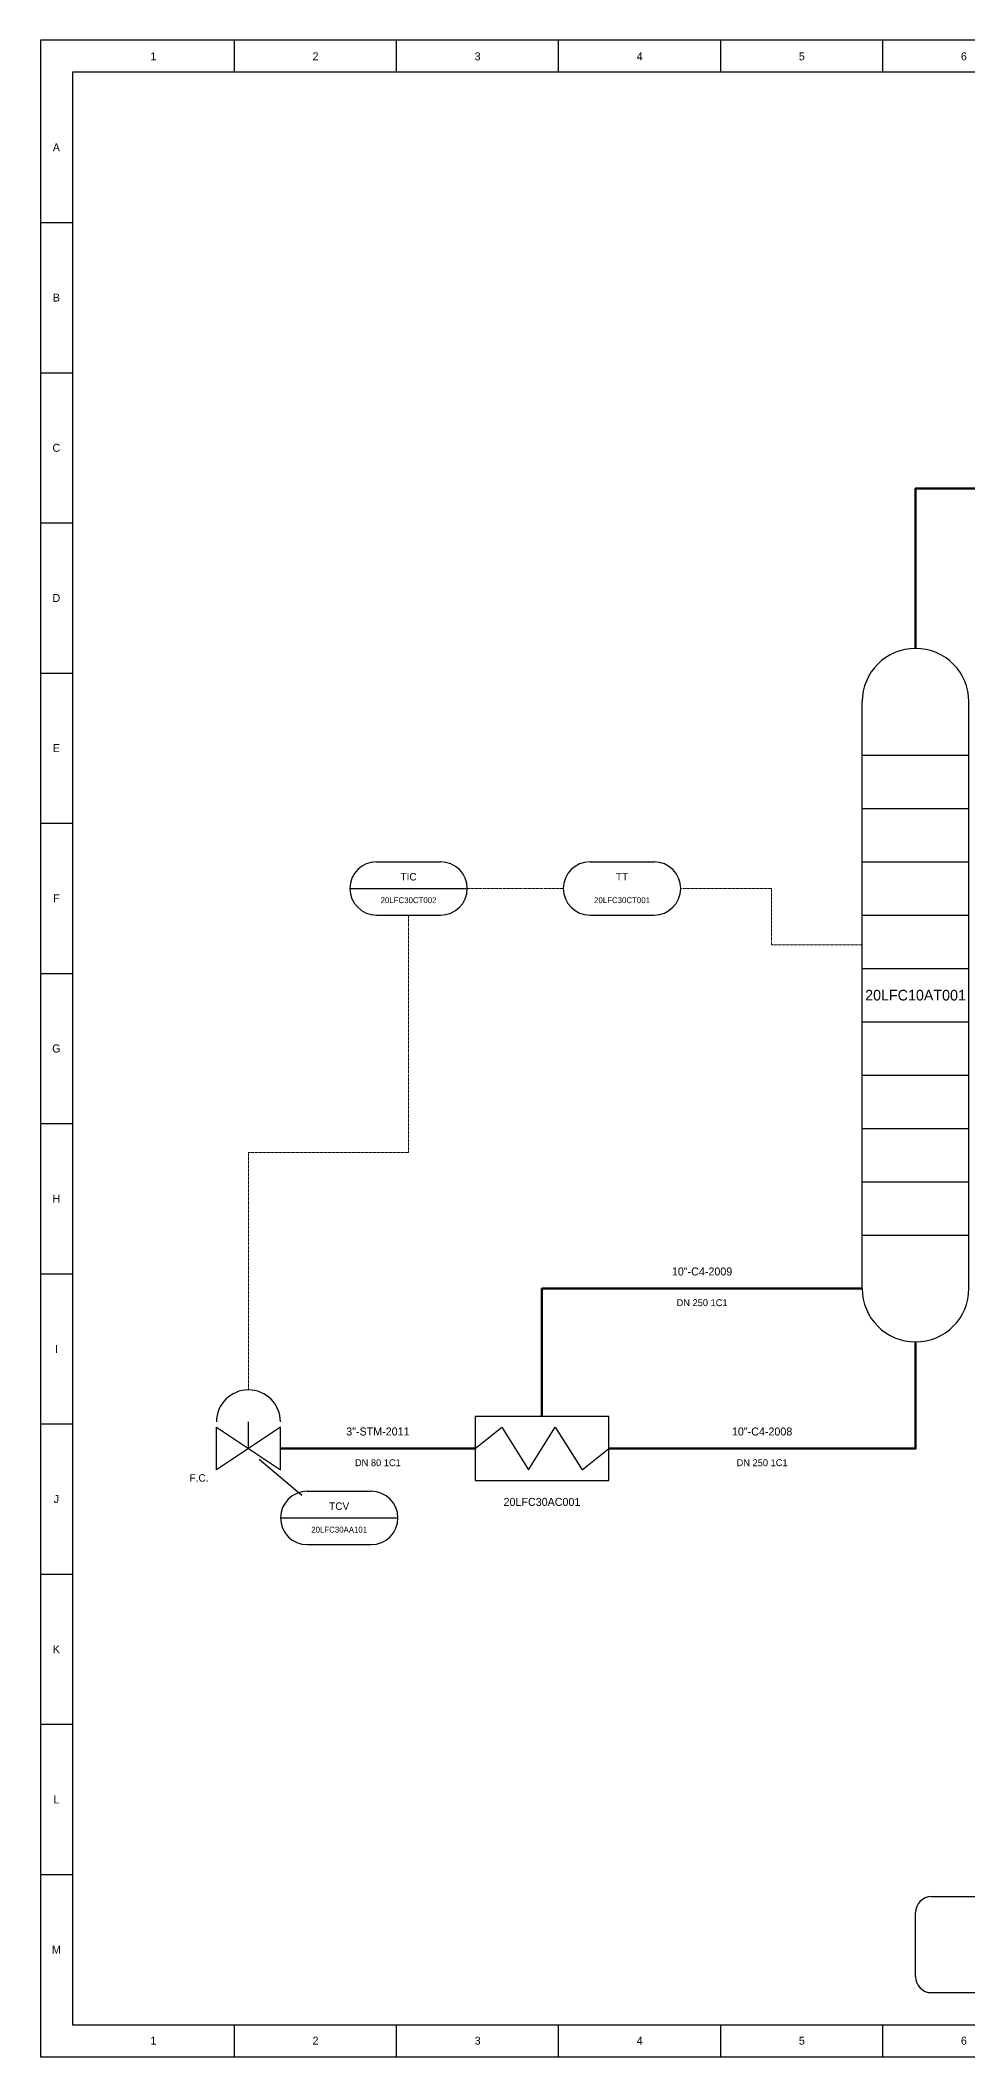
# Model space of a CAD drawing. Header units: metres. Extents: x 2 to 998, y 2 to 758.
# Drawn here: x 2 to 350, y 2 to 758 of the extents above; entities that cross this region are included whole.
import ezdxf
from ezdxf.enums import TextEntityAlignment as Align

# ---------------------------------------------------------------- set-up
doc = ezdxf.new("R2010")
doc.units = ezdxf.units.M
doc.linetypes.add('DASHED', pattern=[1.524, 1.27, -0.254])
for name, color, linetype in [('ANNOT', 7, 'Continuous'), ('FRAME', 8, 'Continuous'), ('LINENUM', 7, 'Continuous')]:
    doc.layers.add(name, color=color, linetype=linetype)
for name, color, linetype, lineweight in [('IMPULSE', 4, 'DASHED', 13), ('PROCESS', 7, 'Continuous', 50), ('SIGNAL', 5, 'DASHED', 13), ('SYMBOLS', 7, 'Continuous', 25), ('UTILITY', 3, 'Continuous', 50)]:
    doc.layers.add(name, color=color, linetype=linetype, lineweight=lineweight)

# ---------------------------------------------------------------- blocks, each defined once
blk = doc.blocks.new('COLUMN')
at = {"layer": 'SYMBOLS'}
for p, q in [((-20, -110), (-20, 110)), ((20, -110), (20, 110))]:
    blk.add_line(p, q, dxfattribs=at)
at = {"layer": 'SYMBOLS', "color": 8}
for p, q in [((-20, 90), (20, 90)), ((-20, 70), (20, 70)), ((-20, 50), (20, 50)), ((-20, 30), (20, 30)), ((-20, 10), (20, 10)), ((-20, -10), (20, -10)), ((-20, -30), (20, -30)), ((-20, -50), (20, -50)), ((-20, -70), (20, -70)), ((-20, -90), (20, -90))]:
    blk.add_line(p, q, dxfattribs=at)
at = {"layer": 'SYMBOLS'}
for centre, start, end in [((0, 110), 0, 180), ((0, -110), 180, 360)]:
    blk.add_arc(centre, 20, start, end, dxfattribs=at)
blk.add_attdef('TAG', text='', height=4, dxfattribs=at).set_placement((0, 0), align=Align.MIDDLE_CENTER)
at = {"layer": 'SYMBOLS', "flags": 1}
blk.add_attdef('DESC', text='', height=3, dxfattribs=at).set_placement((0, 0), align=Align.MIDDLE_CENTER)
blk = doc.blocks.new('HEATEX')
at = {"layer": 'SYMBOLS'}
blk.add_lwpolyline([(-25, -12), (25, -12), (25, 12), (-25, 12)], close=True, dxfattribs=at)
blk.add_lwpolyline([(-25, 0), (-15, 8), (-5, -8), (5, 8), (15, -8), (25, 0)], dxfattribs=at)
at = {"layer": 'SYMBOLS', "flags": 1}
blk.add_attdef('DESC', text='', height=3, dxfattribs=at).set_placement((0, 0), align=Align.MIDDLE_CENTER)
at = {"layer": 'SYMBOLS'}
blk.add_attdef('TAG', text='', height=3, dxfattribs=at).set_placement((0, -20), align=Align.MIDDLE_CENTER)
blk = doc.blocks.new('INSTR_XMTR')
at = {"layer": 'SYMBOLS'}
for p, q in [((-12, 10), (12, 10)), ((-12, -10), (12, -10))]:
    blk.add_line(p, q, dxfattribs=at)
for centre, start, end in [((-12, 0), 90, 270), ((12, 0), 270, 90)]:
    blk.add_arc(centre, 10, start, end, dxfattribs=at)
at = {"layer": 'SYMBOLS', "flags": 1}
blk.add_attdef('DESC', text='', height=3, dxfattribs=at).set_placement((0, 0), align=Align.MIDDLE_CENTER)
at = {"layer": 'SYMBOLS'}
for tag, height, p in [('ISA', 2.8, (0, 4.4)), ('TAG', 2.2, (0, -4.4))]:
    blk.add_attdef(tag, text='', height=height, dxfattribs=at).set_placement(p, align=Align.MIDDLE_CENTER)
blk = doc.blocks.new('INSTR_CTRL')
at = {"layer": 'SYMBOLS'}
for p, q in [((-12, 10), (12, 10)), ((-22, 0), (22, 0)), ((-12, -10), (12, -10))]:
    blk.add_line(p, q, dxfattribs=at)
for centre, start, end in [((-12, 0), 90, 270), ((12, 0), 270, 90)]:
    blk.add_arc(centre, 10, start, end, dxfattribs=at)
at = {"layer": 'SYMBOLS', "flags": 1}
blk.add_attdef('DESC', text='', height=3, dxfattribs=at).set_placement((0, 0), align=Align.MIDDLE_CENTER)
at = {"layer": 'SYMBOLS'}
for tag, height, p in [('ISA', 2.8, (0, 4.4)), ('TAG', 2.2, (0, -4.4))]:
    blk.add_attdef(tag, text='', height=height, dxfattribs=at).set_placement(p, align=Align.MIDDLE_CENTER)
blk = doc.blocks.new('CTRLVALVE')
at = {"layer": 'SYMBOLS'}
for p, q in [((0, 0), (0, 10)), ((4, -4), (20, -17.5)), ((22, -16), (46, -16)), ((12, -26), (56, -26)), ((22, -36), (46, -36))]:
    blk.add_line(p, q, dxfattribs=at)
for points in [[(-12, 8), (0, 0), (-12, -8)], [(12, 8), (0, 0), (12, -8)]]:
    blk.add_lwpolyline(points, close=True, dxfattribs=at)
for centre, radius, start, end in [((0, 10), 12, 0, 180), ((22, -26), 10, 90, 270), ((46, -26), 10, 270, 90)]:
    blk.add_arc(centre, radius, start, end, dxfattribs=at)
at = {"layer": 'SYMBOLS', "flags": 1}
blk.add_attdef('DESC', text='', height=3, dxfattribs=at).set_placement((0, 0), align=Align.MIDDLE_CENTER)
at = {"layer": 'SYMBOLS'}
for tag, height, p in [('ISA', 2.8, (34, -21.6)), ('TAG', 2.2, (34, -30.4))]:
    blk.add_attdef(tag, text='', height=height, dxfattribs=at).set_placement(p, align=Align.MIDDLE_CENTER)

msp = doc.modelspace()

# ---------------------------------------------------------------- linework, layer by layer
at = {"layer": 'FRAME'}
for p, q in [((74.75, 746), (74.75, 758)), ((135.5, 746), (135.5, 758)), ((196.25, 746), (196.25, 758)), ((257, 746), (257, 758)), ((317.75, 746), (317.75, 758)), ((2, 689.69), (14, 689.69)), ((2, 633.38), (14, 633.38)), ((2, 577.08), (14, 577.08)), ((2, 520.77), (14, 520.77)), ((2, 464.46), (14, 464.46)), ((2, 408.15), (14, 408.15)), ((2, 351.85), (14, 351.85)), ((2, 295.54), (14, 295.54)), ((2, 239.23), (14, 239.23)), ((2, 182.92), (14, 182.92)), ((2, 126.62), (14, 126.62)), ((2, 70.31), (14, 70.31)), ((336, 62), (644, 62)), ((330, 32), (330, 56)), ((336, 26), (644, 26)), ((74.75, 2), (74.75, 14)), ((135.5, 2), (135.5, 14)), ((196.25, 2), (196.25, 14)), ((257, 2), (257, 14)), ((317.75, 2), (317.75, 14))]:
    msp.add_line(p, q, dxfattribs=at)
for points in [[(2, 2), (998, 2), (998, 758), (2, 758)], [(14, 14), (986, 14), (986, 746), (14, 746)]]:
    msp.add_lwpolyline(points, close=True, dxfattribs=at)
for centre, start, end in [((336, 56), 90, 180), ((336, 32), 180, 270)]:
    msp.add_arc(centre, 6, start, end, dxfattribs=at)
at = {"layer": 'IMPULSE'}
msp.add_lwpolyline([(310, 418.91), (276, 418.91), (276, 440), (242, 440)], dxfattribs=at)
at = {"layer": 'PROCESS'}
for points in [[(330, 530), (330, 590), (425, 590)], [(190, 242), (190, 290), (310, 290)], [(330, 270), (330, 230), (215, 230)]]:
    msp.add_lwpolyline(points, dxfattribs=at)
at = {"layer": 'SIGNAL'}
for points in [[(198, 440), (162, 440)], [(140, 430), (140, 341), (80, 341), (80, 252)]]:
    msp.add_lwpolyline(points, dxfattribs=at)
at = {"layer": 'UTILITY'}
msp.add_lwpolyline([(92, 230), (165, 230)], dxfattribs=at)

# ---------------------------------------------------------------- block references
at = {"layer": 'SYMBOLS'}
for name, p, values in [('COLUMN', (330, 400), {'TAG': '20LFC10AT001'}), ('INSTR_CTRL', (140, 440), {'ISA': 'TIC', 'TAG': '20LFC30CT002'}), ('INSTR_XMTR', (220, 440), {'ISA': 'TT', 'TAG': '20LFC30CT001'}), ('CTRLVALVE', (80, 230), {'ISA': 'TCV', 'TAG': '20LFC30AA101'}), ('HEATEX', (190, 230), {'TAG': '20LFC30AC001'})]:
    msp.add_blockref(name, p, dxfattribs=at).add_auto_attribs(values)

# ---------------------------------------------------------------- texts
at = {"layer": 'ANNOT'}
for s, p in [('DN 250 1C1', (250, 286)), ('DN 80 1C1', (128.5, 226)), ('DN 250 1C1', (272.5, 226))]:
    msp.add_text(s, height=2.6, dxfattribs=at).set_placement(p, align=Align.TOP_CENTER)
msp.add_text('F.C.', height=2.8, dxfattribs=at).set_placement((65, 219), align=Align.MIDDLE_RIGHT)
at = {"layer": 'FRAME'}
for s, p in [('1', (44.38, 752)), ('2', (105.12, 752)), ('3', (165.88, 752)), ('4', (226.62, 752)), ('5', (287.38, 752)), ('6', (348.12, 752)), ('A', (8, 717.85)), ('B', (8, 661.54)), ('C', (8, 605.23)), ('D', (8, 548.92)), ('E', (8, 492.62)), ('F', (8, 436.31)), ('G', (8, 380)), ('H', (8, 323.69)), ('I', (8, 267.38)), ('J', (8, 211.08)), ('K', (8, 154.77)), ('L', (8, 98.46)), ('M', (8, 42.15)), ('1', (44.38, 8)), ('2', (105.12, 8)), ('3', (165.88, 8)), ('4', (226.62, 8)), ('5', (287.38, 8)), ('6', (348.12, 8))]:
    msp.add_text(s, height=3, dxfattribs=at).set_placement(p, align=Align.MIDDLE_CENTER)
at = {"layer": 'LINENUM'}
for s, p in [('10"-C4-2009', (250, 294)), ('3"-STM-2011', (128.5, 234)), ('10"-C4-2008', (272.5, 234))]:
    msp.add_text(s, height=3, dxfattribs=at).set_placement(p, align=Align.BOTTOM_CENTER)

doc.saveas('drawing.dxf')
